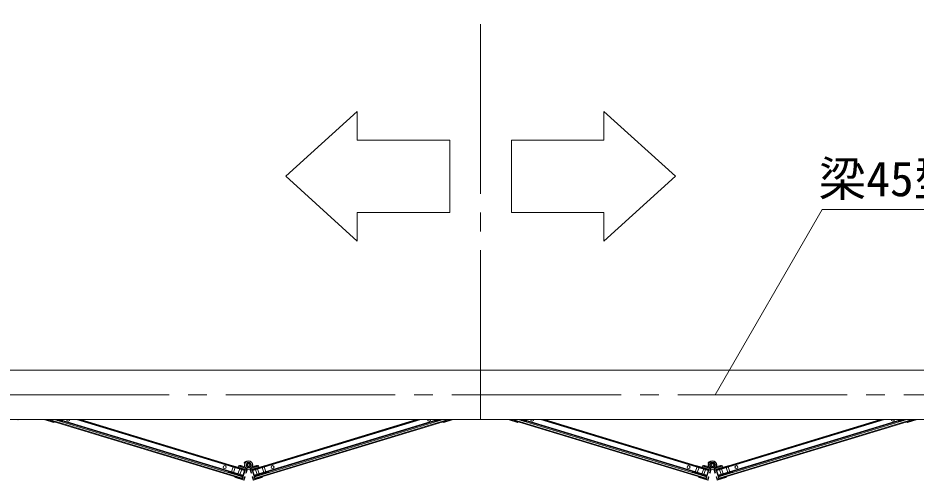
# Model space of a CAD drawing. Units: millimetres, scale not verified. Extents: x -69980 to -49855, y -14438 to 14438.
# Drawn here: x -63776 to -61964, y 11265 to 12198 of the extents above; entities that cross this region are included whole.
import ezdxf
from ezdxf.enums import TextEntityAlignment as Align

# ---------------------------------------------------------------- set-up
doc = ezdxf.new("R2010")
doc.units = ezdxf.units.MM
doc.header["$LTSCALE"] = 38
doc.linetypes.add('CHAIN2', pattern=[12, 9, -1, 1, -1])
doc.linetypes.add('DASHED1', pattern=[1.8, 1.2, -0.6])
for name, color, linetype, lineweight in [('0-6_ﾎﾞﾙﾄ類', 2, 'Continuous', 18), ('1-2_通芯', 1, 'CHAIN2', 18), ('1-5_標準ﾊﾟﾈﾙ', 7, 'Continuous', 18), ('1-7_文字', 7, 'Continuous', 18), ('1-9_梁45', 7, 'Continuous', 18)]:
    doc.layers.add(name, color=color, linetype=linetype, lineweight=lineweight)
doc.styles.add('ＭＳ ゴシック', font='')
doc.styles.get('ＭＳ ゴシック').set_extended_font_data('MS Gothic')

msp = doc.modelspace()

# ---------------------------------------------------------------- linework, layer by layer
at = {"layer": '0-6_ﾎﾞﾙﾄ類'}
for p, q in [((-63313.07, 11290.58), (-63315.97, 11295.57)), ((-63307.32, 11290.58), (-63313.07, 11290.58)), ((-63307.32, 11300.58), (-63304.43, 11295.57)), ((-63304.43, 11295.57), (-63307.32, 11290.58)), ((-62377.07, 11290.58), (-62379.97, 11295.57)), ((-62371.32, 11290.58), (-62377.07, 11290.58)), ((-62371.32, 11300.58), (-62368.43, 11295.57)), ((-62368.43, 11295.57), (-62371.32, 11290.58))]:
    msp.add_line(p, q, dxfattribs=at)
for points in [[(-63315.97, 11295.57), (-63313.07, 11300.58), (-63307.32, 11300.58)], [(-62379.97, 11295.57), (-62377.07, 11300.58), (-62371.32, 11300.58)]]:
    msp.add_lwpolyline(points, dxfattribs=at)
for centre, radius in [((-63310.2, 11295.57), 4.9), ((-63310.2, 11295.57), 3), ((-63310.2, 11295.57), 2.45), ((-62374.2, 11295.57), 4.9), ((-62374.2, 11295.57), 3), ((-62374.2, 11295.57), 2.45)]:
    msp.add_circle(centre, radius, dxfattribs=at)
at = {"layer": '1-2_通芯'}
for p, q in [((-62842.2, 11387.5), (-62842.2, 12198.25)), ((-65636.2, 11437.5), (-60129.2, 11437.5))]:
    msp.add_line(p, q, dxfattribs=at)
at = {"layer": '1-5_標準ﾊﾟﾈﾙ'}
for p, q in [((-63720.82, 11387.07), (-63703.85, 11381.93)), ((-63716, 11387.5), (-63716.1, 11387.2)), ((-63716.1, 11387.2), (-63701.97, 11382.92)), ((-63712.92, 11387.5), (-63323.4, 11269.35)), ((-63700.88, 11387.5), (-63698.47, 11386.77)), ((-63698.47, 11386.77), (-63697.85, 11387.1)), ((-63695.7, 11387.5), (-63685.57, 11384.43)), ((-63691.55, 11387.5), (-63321.6, 11275.28)), ((-63688.9, 11383.88), (-63686.03, 11383)), ((-63685.57, 11384.43), (-63686.03, 11383)), ((-63657.45, 11387.5), (-63318.72, 11284.75)), ((-62962.95, 11387.5), (-63301.68, 11284.75)), ((-62928.85, 11387.5), (-63298.8, 11275.28)), ((-62907.47, 11387.5), (-63297, 11269.35)), ((-62924.7, 11387.5), (-62934.82, 11384.43)), ((-62934.82, 11384.43), (-62934.38, 11383)), ((-62931.5, 11383.88), (-62934.38, 11383)), ((-62921.93, 11386.77), (-62922.55, 11387.1)), ((-62919.53, 11387.5), (-62921.93, 11386.77)), ((-62904.3, 11387.2), (-62918.42, 11382.92)), ((-62899.57, 11387.07), (-62916.55, 11381.93)), ((-62904.4, 11387.5), (-62904.3, 11387.2)), ((-62784.82, 11387.07), (-62767.85, 11381.93)), ((-62780, 11387.5), (-62780.1, 11387.2)), ((-62780.1, 11387.2), (-62765.97, 11382.92)), ((-62776.92, 11387.5), (-62387.4, 11269.35)), ((-62764.88, 11387.5), (-62762.47, 11386.77)), ((-62762.47, 11386.77), (-62761.85, 11387.1)), ((-62759.7, 11387.5), (-62749.57, 11384.43)), ((-62755.55, 11387.5), (-62385.6, 11275.28)), ((-62752.9, 11383.88), (-62750.03, 11383)), ((-62749.57, 11384.43), (-62750.03, 11383)), ((-62721.45, 11387.5), (-62382.72, 11284.75)), ((-62026.95, 11387.5), (-62365.68, 11284.75)), ((-61992.85, 11387.5), (-62362.8, 11275.28)), ((-61971.47, 11387.5), (-62361, 11269.35)), ((-61988.7, 11387.5), (-61998.82, 11384.43)), ((-61998.82, 11384.43), (-61998.38, 11383)), ((-61995.5, 11383.88), (-61998.38, 11383)), ((-61985.93, 11386.77), (-61986.55, 11387.1)), ((-61983.53, 11387.5), (-61985.93, 11386.77)), ((-61968.3, 11387.2), (-61982.42, 11382.92)), ((-61963.57, 11387.07), (-61980.55, 11381.93)), ((-61968.4, 11387.5), (-61968.3, 11387.2)), ((-63342.3, 11293.15), (-63342, 11294.12)), ((-63318.38, 11285.9), (-63342.3, 11293.15)), ((-63341.38, 11294.45), (-63313.62, 11286.02)), ((-63317.15, 11302.38), (-63318.88, 11299.92)), ((-63318.75, 11299.23), (-63318.07, 11298.75)), ((-63318.7, 11295.57), (-63318.7, 11291.75)), ((-63315.75, 11302.02), (-63316.45, 11302.5)), ((-63279.02, 11294.45), (-63306.78, 11286.02)), ((-63302.03, 11285.9), (-63278.1, 11293.15)), ((-63301.7, 11295.57), (-63301.7, 11291.75)), ((-63301.07, 11291.93), (-63300.5, 11290.02)), ((-63278.1, 11293.15), (-63278.4, 11294.12)), ((-62406.3, 11293.15), (-62406, 11294.12)), ((-62382.38, 11285.9), (-62406.3, 11293.15)), ((-62405.38, 11294.45), (-62377.62, 11286.02)), ((-62381.15, 11302.38), (-62382.88, 11299.92)), ((-62382.75, 11299.23), (-62382.07, 11298.75)), ((-62382.7, 11295.57), (-62382.7, 11291.75)), ((-62379.75, 11302.02), (-62380.45, 11302.5)), ((-62343.02, 11294.45), (-62370.78, 11286.02)), ((-62366.03, 11285.9), (-62342.1, 11293.15)), ((-62365.7, 11295.57), (-62365.7, 11291.75)), ((-62365.07, 11291.93), (-62364.5, 11290.02)), ((-62342.1, 11293.15), (-62342.4, 11294.12)), ((-63350.65, 11282.85), (-63351.1, 11281.4)), ((-63348.22, 11280.53), (-63351.1, 11281.4)), ((-63321.95, 11274.12), (-63350.65, 11282.85)), ((-63338.65, 11277.62), (-63338.97, 11278.25)), ((-63322.38, 11272.7), (-63338.65, 11277.62)), ((-63323.75, 11268.2), (-63337.85, 11272.48)), ((-63322.38, 11272.7), (-63323.75, 11268.2)), ((-63318.38, 11285.9), (-63321.95, 11274.12)), ((-63317.45, 11271.77), (-63319.25, 11265.8)), ((-63318.4, 11272.07), (-63317.45, 11271.77)), ((-63316.07, 11279.72), (-63315.12, 11279.42)), ((-63313.3, 11285.4), (-63315.12, 11279.42)), ((-63307.1, 11285.4), (-63305.28, 11279.42)), ((-63304.32, 11279.72), (-63305.28, 11279.42)), ((-63302, 11272.07), (-63302.95, 11271.77)), ((-63302.95, 11271.77), (-63301.15, 11265.8)), ((-63302.03, 11285.9), (-63298.45, 11274.12)), ((-63298.45, 11274.12), (-63269.75, 11282.85)), ((-63298.03, 11272.7), (-63281.75, 11277.62)), ((-63298.03, 11272.7), (-63296.65, 11268.2)), ((-63296.65, 11268.2), (-63282.55, 11272.48)), ((-63281.75, 11277.62), (-63281.42, 11278.25)), ((-63272.17, 11280.53), (-63269.3, 11281.4)), ((-63269.75, 11282.85), (-63269.3, 11281.4)), ((-62414.65, 11282.85), (-62415.1, 11281.4)), ((-62412.22, 11280.53), (-62415.1, 11281.4)), ((-62385.95, 11274.12), (-62414.65, 11282.85)), ((-62402.65, 11277.62), (-62402.97, 11278.25)), ((-62386.38, 11272.7), (-62402.65, 11277.62)), ((-62387.75, 11268.2), (-62401.85, 11272.48)), ((-62386.38, 11272.7), (-62387.75, 11268.2)), ((-62382.38, 11285.9), (-62385.95, 11274.12)), ((-62381.45, 11271.77), (-62383.25, 11265.8)), ((-62382.4, 11272.07), (-62381.45, 11271.77)), ((-62380.07, 11279.72), (-62379.12, 11279.42)), ((-62377.3, 11285.4), (-62379.12, 11279.42)), ((-62371.1, 11285.4), (-62369.28, 11279.42)), ((-62368.32, 11279.72), (-62369.28, 11279.42)), ((-62366, 11272.07), (-62366.95, 11271.77)), ((-62366.95, 11271.77), (-62365.15, 11265.8)), ((-62366.03, 11285.9), (-62362.45, 11274.12)), ((-62362.45, 11274.12), (-62333.75, 11282.85)), ((-62362.03, 11272.7), (-62345.75, 11277.62)), ((-62362.03, 11272.7), (-62360.65, 11268.2)), ((-62360.65, 11268.2), (-62346.55, 11272.48)), ((-62345.75, 11277.62), (-62345.42, 11278.25)), ((-62336.17, 11280.53), (-62333.3, 11281.4)), ((-62333.75, 11282.85), (-62333.3, 11281.4)), ((-63319.88, 11265.45), (-63336.85, 11270.6)), ((-63300.53, 11265.45), (-63283.55, 11270.6)), ((-62383.88, 11265.45), (-62400.85, 11270.6)), ((-62364.53, 11265.45), (-62347.55, 11270.6))]:
    msp.add_line(p, q, dxfattribs=at)
at = {"layer": '1-5_標準ﾊﾟﾈﾙ', "color": 4, "linetype": 'DASHED1', "lineweight": 9}
for p, q in [((-63695.25, 11387.38), (-63695.55, 11386.4)), ((-63695.2, 11387.5), (-63695.25, 11387.38)), ((-63691.23, 11386.15), (-63691.53, 11385.2)), ((-63690.82, 11387.5), (-63691.23, 11386.15)), ((-62929.57, 11387.5), (-62929.18, 11386.15)), ((-62929.18, 11386.15), (-62928.88, 11385.2)), ((-62925.2, 11387.5), (-62925.15, 11387.38)), ((-62925.15, 11387.38), (-62924.85, 11386.4)), ((-62759.25, 11387.38), (-62759.55, 11386.4)), ((-62759.2, 11387.5), (-62759.25, 11387.38)), ((-62755.23, 11386.15), (-62755.53, 11385.2)), ((-62754.82, 11387.5), (-62755.23, 11386.15)), ((-61993.57, 11387.5), (-61993.18, 11386.15)), ((-61993.18, 11386.15), (-61992.88, 11385.2)), ((-61989.2, 11387.5), (-61989.15, 11387.38)), ((-61989.15, 11387.38), (-61988.85, 11386.4)), ((-63341.45, 11292.9), (-63345, 11281.12)), ((-63337.43, 11291.67), (-63341, 11279.9)), ((-63328.05, 11288.82), (-63331.62, 11277.08)), ((-63327.6, 11290.27), (-63328.05, 11288.82)), ((-63323.6, 11289.05), (-63324.03, 11287.62)), ((-63296.8, 11289.05), (-63296.38, 11287.62)), ((-63292.8, 11290.27), (-63292.35, 11288.82)), ((-63292.35, 11288.82), (-63288.78, 11277.08)), ((-63282.97, 11291.67), (-63279.4, 11279.9)), ((-63278.95, 11292.9), (-63275.4, 11281.12)), ((-62405.45, 11292.9), (-62409, 11281.12)), ((-62401.43, 11291.67), (-62405, 11279.9)), ((-62392.05, 11288.82), (-62395.62, 11277.08)), ((-62391.6, 11290.27), (-62392.05, 11288.82)), ((-62387.6, 11289.05), (-62388.03, 11287.62)), ((-62360.8, 11289.05), (-62360.38, 11287.62)), ((-62356.8, 11290.27), (-62356.35, 11288.82)), ((-62356.35, 11288.82), (-62352.78, 11277.08)), ((-62346.97, 11291.67), (-62343.4, 11279.9)), ((-62342.95, 11292.9), (-62339.4, 11281.12)), ((-63345, 11281.12), (-63345.3, 11280.17)), ((-63341, 11279.9), (-63341.28, 11278.95)), ((-63324.03, 11287.62), (-63327.6, 11275.85)), ((-63296.38, 11287.62), (-63292.8, 11275.85)), ((-63279.4, 11279.9), (-63279.12, 11278.95)), ((-63275.4, 11281.12), (-63275.1, 11280.17)), ((-62409, 11281.12), (-62409.3, 11280.17)), ((-62405, 11279.9), (-62405.28, 11278.95)), ((-62388.03, 11287.62), (-62391.6, 11275.85)), ((-62360.38, 11287.62), (-62356.8, 11275.85)), ((-62343.4, 11279.9), (-62343.12, 11278.95)), ((-62339.4, 11281.12), (-62339.1, 11280.17))]:
    msp.add_line(p, q, dxfattribs=at)
at = {"layer": '1-5_標準ﾊﾟﾈﾙ'}
for points in [[(-63716, 11387.5), (-63716.1, 11387.2), (-63323.75, 11268.2), (-63318.03, 11287.05), (-63649.18, 11387.5)], [(-63712.92, 11387.5), (-63323.4, 11269.35), (-63322.53, 11272.23), (-63702.58, 11387.5)], [(-63688.9, 11383.88), (-63689.22, 11384.5), (-63697.85, 11387.1)], [(-63695.7, 11387.5), (-63321.95, 11274.12), (-63318.38, 11285.9), (-63653.33, 11387.5)], [(-62904.4, 11387.5), (-62904.3, 11387.2), (-63296.65, 11268.2), (-63302.38, 11287.05), (-62971.22, 11387.5)], [(-62924.7, 11387.5), (-63298.45, 11274.12), (-63302.03, 11285.9), (-62967.08, 11387.5)], [(-62907.47, 11387.5), (-63297, 11269.35), (-63297.88, 11272.23), (-62917.82, 11387.5)], [(-62931.5, 11383.88), (-62931.18, 11384.5), (-62922.55, 11387.1)], [(-62780, 11387.5), (-62780.1, 11387.2), (-62387.75, 11268.2), (-62382.03, 11287.05), (-62713.18, 11387.5)], [(-62776.92, 11387.5), (-62387.4, 11269.35), (-62386.53, 11272.23), (-62766.58, 11387.5)], [(-62752.9, 11383.88), (-62753.22, 11384.5), (-62761.85, 11387.1)], [(-62759.7, 11387.5), (-62385.95, 11274.12), (-62382.38, 11285.9), (-62717.33, 11387.5)], [(-61968.4, 11387.5), (-61968.3, 11387.2), (-62360.65, 11268.2), (-62366.38, 11287.05), (-62035.22, 11387.5)], [(-61988.7, 11387.5), (-62362.45, 11274.12), (-62366.03, 11285.9), (-62031.08, 11387.5)], [(-61971.47, 11387.5), (-62361, 11269.35), (-62361.88, 11272.23), (-61981.82, 11387.5)], [(-61995.5, 11383.88), (-61995.18, 11384.5), (-61986.55, 11387.1)], [(-63317.6, 11291.43), (-63329.85, 11295.12), (-63330.42, 11293.23), (-63314.93, 11288.52)], [(-63302.8, 11291.43), (-63290.55, 11295.12), (-63289.97, 11293.23), (-63305.47, 11288.52)], [(-62381.6, 11291.43), (-62393.85, 11295.12), (-62394.42, 11293.23), (-62378.93, 11288.52)], [(-62366.8, 11291.43), (-62354.55, 11295.12), (-62353.97, 11293.23), (-62369.47, 11288.52)], [(-63348.22, 11280.53), (-63347.6, 11280.88), (-63338.97, 11278.25)], [(-63318.4, 11272.07), (-63319.92, 11267.05), (-63322.8, 11267.9), (-63317.43, 11285.62), (-63314.55, 11284.75), (-63316.07, 11279.72)], [(-63302, 11272.07), (-63300.47, 11267.05), (-63297.6, 11267.9), (-63302.98, 11285.62), (-63305.85, 11284.75), (-63304.32, 11279.72)], [(-63272.17, 11280.53), (-63272.8, 11280.88), (-63281.42, 11278.25)], [(-62412.22, 11280.53), (-62411.6, 11280.88), (-62402.97, 11278.25)], [(-62382.4, 11272.07), (-62383.92, 11267.05), (-62386.8, 11267.9), (-62381.43, 11285.62), (-62378.55, 11284.75), (-62380.07, 11279.72)], [(-62366, 11272.07), (-62364.47, 11267.05), (-62361.6, 11267.9), (-62366.97, 11285.62), (-62369.85, 11284.75), (-62368.32, 11279.72)], [(-62336.17, 11280.53), (-62336.8, 11280.88), (-62345.42, 11278.25)]]:
    msp.add_lwpolyline(points, dxfattribs=at)
for points in [[(-63315.1, 11288.57), (-63330.42, 11293.23), (-63331, 11291.3), (-63315.7, 11286.65)], [(-63289.97, 11293.23), (-63305.3, 11288.57), (-63304.7, 11286.65), (-63289.4, 11291.3)], [(-62379.1, 11288.57), (-62394.42, 11293.23), (-62395, 11291.3), (-62379.7, 11286.65)], [(-62353.97, 11293.23), (-62369.3, 11288.57), (-62368.7, 11286.65), (-62353.4, 11291.3)]]:
    msp.add_lwpolyline(points, close=True, dxfattribs=at)
for centre, radius in [((-63358.45, 11291.62), 3), ((-63310.2, 11295.57), 8.5), ((-63310.2, 11295.57), 8), ((-63261.95, 11291.62), 3), ((-62422.45, 11291.62), 3), ((-62374.2, 11295.57), 8.5), ((-62374.2, 11295.57), 8), ((-62325.95, 11291.62), 3)]:
    msp.add_circle(centre, radius, dxfattribs=at)
for centre, radius, start, end in [((-63775.7, 11387.55), 0.5, 286.874, 353.323), ((-63720.7, 11387.55), 0.5, 186.677, 253.126), ((-63703.43, 11383.38), 1.5, 253.126, 343.126), ((-63691.35, 11392.98), 8.5, 225.054, 281.199), ((-63674.22, 11387.43), 3, 178.408, 1.592), ((-62946.17, 11387.43), 3, 178.408, 1.592), ((-62929.05, 11392.98), 8.5, 258.801, 314.946), ((-62916.97, 11383.38), 1.5, 196.874, 286.874), ((-62899.7, 11387.55), 0.5, 286.874, 353.323), ((-62784.7, 11387.55), 0.5, 186.677, 253.126), ((-62767.43, 11383.38), 1.5, 253.126, 343.126), ((-62755.35, 11392.98), 8.5, 225.054, 281.199), ((-62738.22, 11387.43), 3, 178.408, 1.592), ((-62010.17, 11387.43), 3, 178.408, 1.592), ((-61993.05, 11392.98), 8.5, 258.801, 314.946), ((-61980.97, 11383.38), 1.5, 196.874, 286.874), ((-63341.52, 11293.98), 0.5, 73.126, 163.126), ((-63326.62, 11286.32), 8.5, 45.054, 101.199), ((-63318.47, 11299.65), 0.5, 145, 235), ((-63316.75, 11302.1), 0.5, 55, 145), ((-63293.77, 11286.32), 8.5, 78.801, 134.946), ((-63278.88, 11293.98), 0.5, 16.874, 106.874), ((-62405.52, 11293.98), 0.5, 73.126, 163.126), ((-62390.62, 11286.32), 8.5, 45.054, 101.199), ((-62382.47, 11299.65), 0.5, 145, 235), ((-62380.75, 11302.1), 0.5, 55, 145), ((-62357.77, 11286.32), 8.5, 78.801, 134.946), ((-62342.88, 11293.98), 0.5, 16.874, 106.874), ((-63341.12, 11286.75), 8.5, 225.054, 281.199), ((-63336.42, 11272.05), 1.5, 163.126, 253.126), ((-63313.78, 11285.55), 0.5, 343.126, 73.126), ((-63306.62, 11285.55), 0.5, 106.874, 196.874), ((-63283.97, 11272.05), 1.5, 286.874, 16.874), ((-63279.28, 11286.75), 8.5, 258.801, 314.946), ((-62405.12, 11286.75), 8.5, 225.054, 281.199), ((-62400.42, 11272.05), 1.5, 163.126, 253.126), ((-62377.78, 11285.55), 0.5, 343.126, 73.126), ((-62370.62, 11285.55), 0.5, 106.874, 196.874), ((-62347.97, 11272.05), 1.5, 286.874, 16.874), ((-62343.28, 11286.75), 8.5, 258.801, 314.946), ((-63319.72, 11265.95), 0.5, 253.126, 343.126), ((-63300.67, 11265.95), 0.5, 196.874, 286.874), ((-62383.72, 11265.95), 0.5, 253.126, 343.126), ((-62364.67, 11265.95), 0.5, 196.874, 286.874)]:
    msp.add_arc(centre, radius, start, end, dxfattribs=at)
at = {"layer": '1-7_文字'}
for p, q in [((-62369, 11437.5), (-62152.9, 11811.83)), ((-62152.9, 11811.83), (-62152.52, 11811.83)), ((-62152.52, 11811.83), (-61840.88, 11811.83))]:
    msp.add_line(p, q, dxfattribs=at)
for points in [[(-63235.38, 11878.98), (-63090.95, 12009.73), (-63090.95, 11951.82), (-62904.3, 11951.82), (-62904.3, 11805.83), (-63090.95, 11805.83), (-63090.95, 11747.93)], [(-62449.03, 11878.98), (-62593.45, 12009.73), (-62593.45, 11951.82), (-62780.1, 11951.82), (-62780.1, 11805.83), (-62593.45, 11805.83), (-62593.45, 11747.93)]]:
    msp.add_lwpolyline(points, close=True, dxfattribs=at)
at = {"layer": '1-9_梁45'}
msp.add_lwpolyline([(-65630.2, 11387.5), (-60930.2, 11387.5), (-60930.2, 11487.5), (-65630.2, 11487.5)], close=True, dxfattribs=at)

# ---------------------------------------------------------------- texts
at = {"layer": '1-7_文字', "style": 'ＭＳ ゴシック'}
msp.add_text('梁45型', height=70.38, dxfattribs=at).set_placement((-62160.05, 11817.23), align=Align.BOTTOM_LEFT)

doc.saveas('drawing.dxf')
